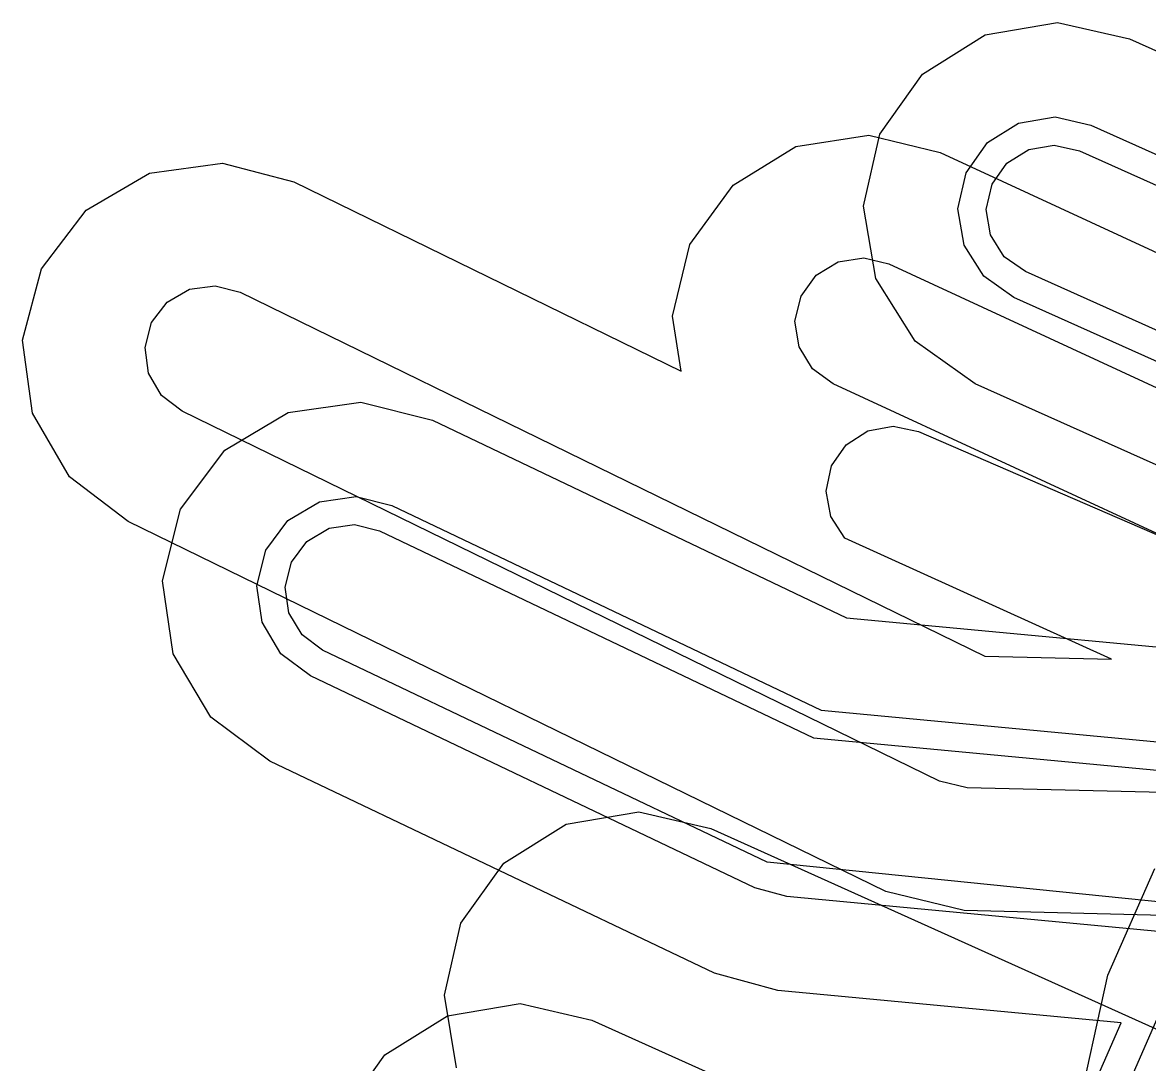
# Model space of a CAD drawing. Header units: metres. Extents: x 3158 to 3711, y 9867 to 11440.
# Drawn here: x 3522.24 to 3534.17, y 11239.19 to 11250.23 of the extents above; entities that cross this region are included whole.
import ezdxf

# ---------------------------------------------------------------- set-up
doc = ezdxf.new("R2010")
doc.units = ezdxf.units.M
doc.layers.add('AI_GREENING_EXCLUSIONS', color=1, linetype='Continuous')

msp = doc.modelspace()

# ---------------------------------------------------------------- linework, layer by layer
at = {"layer": 'AI_GREENING_EXCLUSIONS'}
for points in [[(3536.932, 11244.34), (3532.327, 11246.401), (3531.69, 11246.853), (3531.275, 11247.514), (3531.145, 11248.283), (3531.318, 11249.044), (3531.77, 11249.68), (3532.431, 11250.096), (3533.2, 11250.226), (3533.961, 11250.052), (3537.823, 11248.324)], [(3537.341, 11245.253), (3532.735, 11247.314), (3532.417, 11247.54), (3532.21, 11247.87), (3532.144, 11248.255), (3532.231, 11248.635), (3532.457, 11248.954), (3532.787, 11249.161), (3533.172, 11249.227), (3533.552, 11249.14), (3537.786, 11247.244)], [(3534.606, 11240.764), (3532.21, 11240.821), (3531.38, 11241.023), (3523.355, 11244.943), (3522.734, 11245.416), (3522.341, 11246.091), (3522.237, 11246.864), (3522.436, 11247.618), (3522.909, 11248.239), (3523.583, 11248.632), (3524.356, 11248.737), (3525.111, 11248.538), (3529.211, 11246.535), (3529.119, 11247.116), (3529.303, 11247.874), (3529.762, 11248.505), (3530.428, 11248.912), (3531.199, 11249.033), (3531.957, 11248.85), (3537.398, 11246.333)], [(3537.463, 11245.526), (3532.858, 11247.588), (3532.635, 11247.746), (3532.49, 11247.977), (3532.444, 11248.247), (3532.505, 11248.513), (3532.663, 11248.736), (3532.894, 11248.881), (3533.164, 11248.927), (3533.43, 11248.866), (3537.775, 11246.921)], [(3544.694, 11241.824), (3532.241, 11242.121), (3531.95, 11242.192), (3523.926, 11246.112), (3523.708, 11246.277), (3523.571, 11246.513), (3523.534, 11246.784), (3523.604, 11247.048), (3523.769, 11247.265), (3524.005, 11247.403), (3524.276, 11247.439), (3524.54, 11247.369), (3532.427, 11243.517), (3533.769, 11243.485), (3530.945, 11244.765), (3530.797, 11244.994), (3530.748, 11245.263), (3530.805, 11245.53), (3530.961, 11245.755), (3531.19, 11245.903), (3531.459, 11245.952), (3531.726, 11245.894), (3534.669, 11244.621), (3530.824, 11246.399), (3530.603, 11246.56), (3530.461, 11246.793), (3530.418, 11247.063), (3530.482, 11247.328), (3530.643, 11247.549), (3530.876, 11247.692), (3531.146, 11247.734), (3531.412, 11247.67), (3537.035, 11245.069)], [(3533.459, 11237.859), (3535.416, 11242.331), (3535.977, 11242.893), (3536.698, 11243.194), (3536.585, 11243.849), (3536.626, 11244.213), (3537.064, 11245.315), (3537.297, 11245.689), (3537.369, 11246), (3537.831, 11246.653), (3538.49, 11247.07), (3539.259, 11247.203), (3540.021, 11247.032), (3540.718, 11246.555), (3541.138, 11245.89), (3541.27, 11245.121), (3541.099, 11244.36), (3540.31, 11242.655), (3539.757, 11242.107), (3539.034, 11241.804), (3539.15, 11241.172), (3538.988, 11240.408), (3537.031, 11235.929)], [(3533.497, 11238.777), (3533.872, 11239.632), (3530.238, 11239.974), (3529.564, 11240.16), (3524.856, 11242.404), (3524.231, 11242.871), (3523.832, 11243.542), (3523.719, 11244.314), (3523.911, 11245.071), (3524.378, 11245.696), (3525.049, 11246.095), (3525.821, 11246.207), (3526.578, 11246.015), (3530.965, 11243.923), (3535.938, 11243.456)], [(3535.386, 11240.494), (3530.331, 11240.969), (3529.994, 11241.062), (3525.286, 11243.307), (3524.974, 11243.541), (3524.774, 11243.876), (3524.718, 11244.262), (3524.814, 11244.64), (3525.048, 11244.953), (3525.383, 11245.152), (3525.769, 11245.208), (3526.147, 11245.112), (3530.695, 11242.944), (3536.168, 11242.43)], [(3535.828, 11240.754), (3530.123, 11241.333), (3525.415, 11243.578), (3525.197, 11243.741), (3525.057, 11243.976), (3525.018, 11244.246), (3525.085, 11244.511), (3525.248, 11244.73), (3525.483, 11244.87), (3525.753, 11244.909), (3526.018, 11244.842), (3530.614, 11242.65), (3536.242, 11242.121)], [(3526.834, 11239.158), (3526.705, 11239.927), (3526.88, 11240.688), (3527.333, 11241.323), (3527.995, 11241.737), (3528.764, 11241.866), (3529.525, 11241.691), (3536.462, 11238.57)], [(3533.397, 11238.613), (3533.733, 11240.137), (3534.229, 11241.269)], [(3525.622, 11238.658), (3526.075, 11239.293), (3526.737, 11239.707), (3527.506, 11239.836), (3528.267, 11239.661), (3535.429, 11236.438)]]:
    msp.add_lwpolyline(points, dxfattribs=at)

doc.saveas('drawing.dxf')
